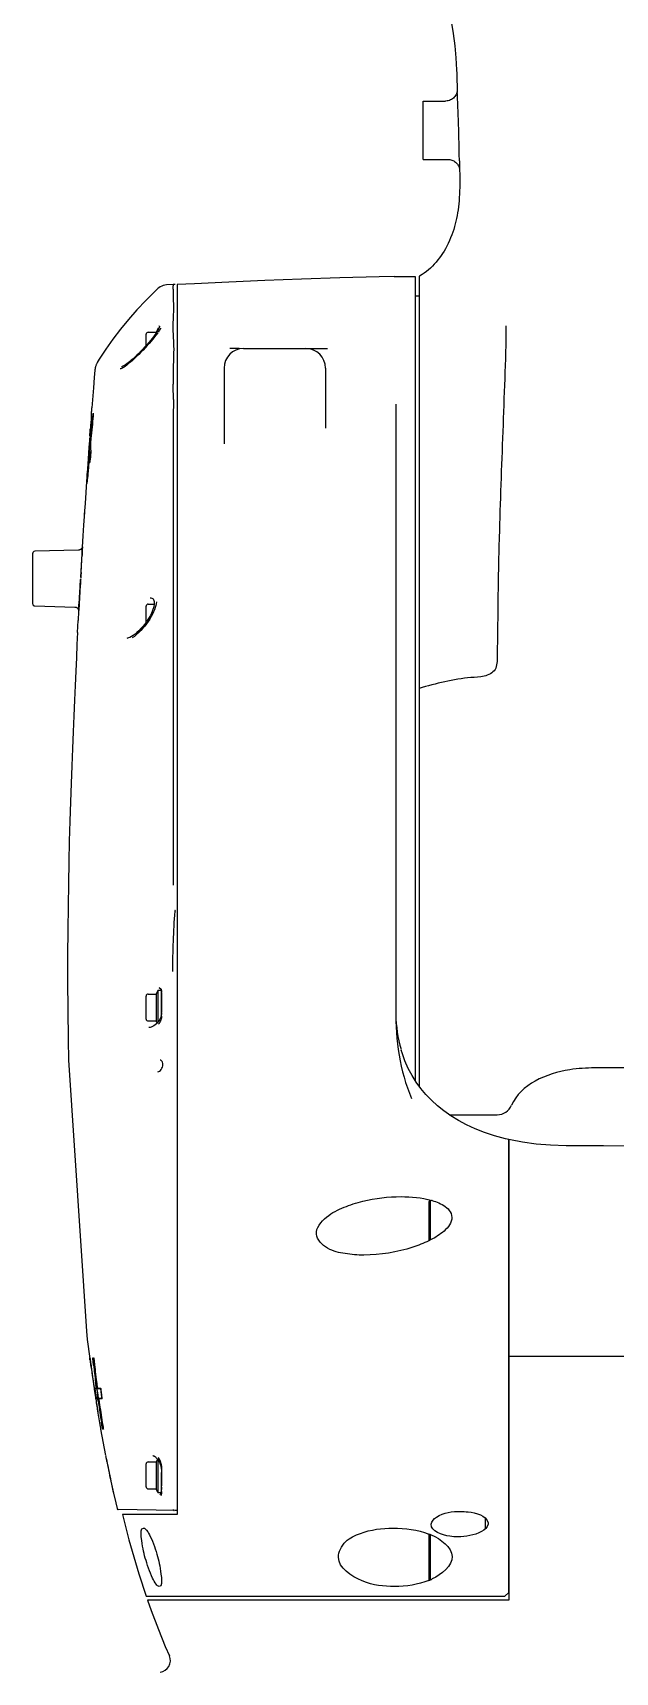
# Model space of a CAD drawing. Header units: millimetres. Extents: x 5828 to 6704, y 123 to 421.
# Drawn here: x 6339.43 to 6346.89, y 234.63 to 255.65 of the extents above; entities that cross this region are included whole.
import ezdxf

# ---------------------------------------------------------------- set-up
doc = ezdxf.new("R2010")
doc.units = ezdxf.units.MM
doc.layers.add('外形图', color=7, linetype='Continuous')

msp = doc.modelspace()

# ---------------------------------------------------------------- linework, layer by layer
at = {"layer": '外形图', "linetype": 'Continuous'}
for p, q in [((6344.8612, 255.1326), (6344.8685, 254.8875)), ((6344.8685, 254.8876), (6344.8684, 254.8891)), ((6344.4288, 254.0277), (6344.4288, 254.7777)), ((6344.4288, 254.7777), (6344.7192, 254.7777)), ((6344.4288, 254.0277), (6344.7499, 254.0277)), ((6344.8968, 253.9331), (6344.8967, 253.9354)), ((6344.8968, 253.933), (6344.8979, 253.8877)), ((6344.8979, 253.8877), (6344.8988, 253.8436)), ((6344.0596, 252.5277), (6344.0599, 252.5277)), ((6344.061, 252.5277), (6344.3288, 252.5277)), ((6344.3288, 252.5277), (6344.3288, 242.2154)), ((6344.3788, 252.5277), (6344.3788, 242.1435)), ((6341.0318, 252.3722), (6340.9959, 252.3384)), ((6341.0451, 252.3835), (6341.0318, 252.3722)), ((6341.1206, 252.4166), (6341.0999, 252.4116)), ((6341.1418, 252.419), (6341.1206, 252.4166)), ((6341.2288, 252.4236), (6341.1418, 252.419)), ((6341.2287, 252.4236), (6341.2287, 252.4206)), ((6341.2287, 252.4206), (6341.2289, 252.4057)), ((6341.2538, 252.4236), (6341.2288, 252.4236)), ((6341.2788, 252.4236), (6341.2788, 236.6527)), ((6344.3288, 252.2777), (6344.3788, 252.2777)), ((6341.0481, 251.8672), (6341.0452, 251.8605)), ((6341.0505, 251.8898), (6341.0507, 251.8895)), ((6341.0509, 251.8895), (6341.0505, 251.8898)), ((6341.0507, 251.8895), (6341.0508, 251.8893)), ((6341.0514, 251.8892), (6341.0509, 251.8895)), ((6341.0515, 251.8892), (6341.0514, 251.8892)), ((6340.8813, 251.6416), (6340.8813, 251.7864)), ((6340.9063, 251.8114), (6341.0115, 251.8114)), ((6340.9762, 251.7549), (6340.9574, 251.7308)), ((6340.9896, 251.7527), (6340.9678, 251.7257)), ((6340.9931, 251.7778), (6340.9762, 251.7549)), ((6341.0098, 251.7789), (6340.9896, 251.7527)), ((6341.0081, 251.7997), (6340.9931, 251.7778)), ((6341.0223, 251.8221), (6341.0081, 251.7997)), ((6341.029, 251.8054), (6341.0098, 251.7789)), ((6341.0252, 251.849), (6341.0115, 251.8114)), ((6341.0115, 251.8114), (6341.0115, 251.805)), ((6341.0288, 251.8327), (6341.0223, 251.8221)), ((6341.0288, 251.8589), (6341.0288, 251.8327)), ((6341.0444, 251.8589), (6341.0288, 251.8589)), ((6341.0312, 251.8365), (6341.0288, 251.8327)), ((6341.0357, 251.8436), (6341.0312, 251.8365)), ((6341.0445, 251.8264), (6341.0356, 251.8144)), ((6341.0412, 251.8527), (6341.0357, 251.8436)), ((6341.0452, 251.8605), (6341.0412, 251.8527)), ((6341.0518, 251.8366), (6341.0445, 251.8264)), ((6341.0581, 251.8465), (6341.0518, 251.8366)), ((6341.0632, 251.8559), (6341.0581, 251.8465)), ((6341.0669, 251.8647), (6341.0632, 251.8559)), ((6342.0712, 251.6027), (6341.9555, 251.6027)), ((6342.1288, 251.6027), (6343.207, 251.6027)), ((6340.2245, 251.3277), (6340.2163, 251.2302)), ((6340.6353, 251.3924), (6340.6157, 251.3777)), ((6340.6341, 251.4068), (6340.6185, 251.3959)), ((6341.8788, 251.3527), (6341.8788, 250.3809)), ((6343.1788, 251.3527), (6343.1788, 250.5803)), ((6340.1931, 250.9456), (6340.185, 250.8416)), ((6344.0788, 250.8917), (6344.0788, 243.1196)), ((6340.173, 250.6662), (6340.1713, 250.6444)), ((6340.1745, 250.6868), (6340.173, 250.6662)), ((6340.176, 250.7062), (6340.1745, 250.6868)), ((6340.1773, 250.7243), (6340.176, 250.7062)), ((6340.1786, 250.7414), (6340.1773, 250.7243)), ((6340.1798, 250.7573), (6340.1786, 250.7414)), ((6340.179, 250.7453), (6340.1799, 250.7575)), ((6340.1808, 250.7723), (6340.1798, 250.7573)), ((6340.1799, 250.7575), (6340.1802, 250.7617)), ((6340.1802, 250.7617), (6340.1812, 250.7766)), ((6340.1812, 250.7766), (6340.1822, 250.7904)), ((6340.1822, 250.7904), (6340.183, 250.8029)), ((6340.1884, 250.6453), (6340.1925, 250.6874)), ((6340.1925, 250.6874), (6340.1976, 250.7385)), ((6340.2009, 250.7739), (6340.1928, 250.6921)), ((6340.2026, 250.7401), (6340.1982, 250.6975)), ((6340.201, 250.7724), (6340.2017, 250.7562)), ((6340.2018, 250.758), (6340.2017, 250.7562)), ((6340.2024, 250.7436), (6340.2027, 250.7401)), ((6340.158, 250.4171), (6340.1556, 250.3873)), ((6340.1559, 250.391), (6340.1581, 250.4177)), ((6340.1592, 250.4319), (6340.158, 250.4171)), ((6340.1581, 250.4177), (6340.1592, 250.431)), ((6340.1587, 250.4803), (6340.1605, 250.5033)), ((6340.1605, 250.4468), (6340.1592, 250.4319)), ((6340.1592, 250.431), (6340.1604, 250.4445)), ((6340.1621, 250.5263), (6340.1604, 250.504)), ((6340.1604, 250.4445), (6340.1615, 250.4579)), ((6340.1605, 250.5033), (6340.1622, 250.526)), ((6340.1617, 250.4616), (6340.1605, 250.4468)), ((6340.1639, 250.5486), (6340.1621, 250.5263)), ((6340.1622, 250.526), (6340.1656, 250.5701)), ((6340.1656, 250.5708), (6340.1639, 250.5486)), ((6340.1652, 250.3981), (6340.1659, 250.4059)), ((6340.1694, 250.4468), (6340.1657, 250.4059)), ((6340.1659, 250.4059), (6340.1689, 250.4387)), ((6340.1691, 250.3981), (6340.1661, 250.3658)), ((6340.1667, 250.3701), (6340.1699, 250.4045)), ((6340.1689, 250.4387), (6340.1726, 250.4795)), ((6340.1737, 250.4473), (6340.1691, 250.3981)), ((6340.1699, 250.4045), (6340.1705, 250.411)), ((6340.1705, 250.411), (6340.1744, 250.4519)), ((6340.1776, 250.4884), (6340.1737, 250.4473)), ((6340.1416, 250.2569), (6340.128, 250.0623)), ((6340.1424, 250.2676), (6340.1416, 250.257)), ((6340.1429, 250.2749), (6340.1424, 250.2676)), ((6340.1434, 250.1499), (6340.147, 250.1921)), ((6340.1502, 250.2306), (6340.1466, 250.189)), ((6340.147, 250.1921), (6340.1507, 250.2346)), ((6340.1512, 250.2023), (6340.1475, 250.1599)), ((6340.1538, 250.2721), (6340.1502, 250.2306)), ((6340.1516, 250.2453), (6340.1535, 250.267)), ((6340.1535, 250.267), (6340.1544, 250.2774)), ((6340.1697, 250.2752), (6340.1538, 250.2721)), ((6340.1543, 250.2881), (6340.1542, 250.299)), ((6340.1556, 250.3873), (6340.1543, 250.3725)), ((6340.1544, 250.2774), (6340.1543, 250.2881)), ((6340.1544, 250.3547), (6340.1546, 250.3661)), ((6340.1544, 250.2774), (6340.1715, 250.2774)), ((6340.1546, 250.3661), (6340.1547, 250.3703)), ((6340.1547, 250.3703), (6340.1548, 250.3777)), ((6340.1548, 250.3777), (6340.1559, 250.391)), ((6340.1548, 250.3777), (6340.1652, 250.3777)), ((6340.1551, 250.245), (6340.1715, 250.245)), ((6340.1558, 250.2221), (6340.1551, 250.245)), ((6340.1636, 250.1848), (6340.161, 250.1581)), ((6340.1635, 250.1806), (6340.1679, 250.2252)), ((6340.1662, 250.2116), (6340.1636, 250.1848)), ((6340.1688, 250.2385), (6340.1662, 250.2116)), ((6340.1667, 250.3701), (6340.1676, 250.348)), ((6340.1679, 250.2252), (6340.1719, 250.2654)), ((6340.1715, 250.2655), (6340.1688, 250.2385)), ((6340.1714, 250.281), (6340.1723, 250.2698)), ((6340.1719, 250.2654), (6340.1723, 250.2698)), ((6340.1231, 249.9894), (6340.1218, 249.971)), ((6340.123, 249.9891), (6340.1218, 249.9721)), ((6340.1278, 250.0574), (6340.123, 249.9891)), ((6340.1244, 250.0079), (6340.1231, 249.9894)), ((6340.1282, 250.0633), (6340.1244, 250.0079)), ((6340.1332, 249.993), (6340.1298, 249.9519)), ((6340.1592, 250.136), (6340.1635, 250.1806)), ((6340.161, 250.1581), (6340.1598, 250.1447)), ((6340.1184, 249.9214), (6340.1173, 249.9046)), ((6340.1195, 249.9382), (6340.1184, 249.9214)), ((6340.1207, 249.9551), (6340.1195, 249.9382)), ((6340.1218, 249.9721), (6340.1207, 249.9551)), ((6340.1226, 249.8621), (6340.1294, 249.9452)), ((6340.1259, 249.9049), (6340.1231, 249.8707)), ((6340.1264, 249.9112), (6340.1259, 249.9049)), ((6340.1298, 249.9519), (6340.1264, 249.9112)), ((6340.0978, 249.616), (6340.0886, 249.4744)), ((6340.0906, 249.5051), (6340.0799, 249.3395)), ((6341.2288, 249.282), (6341.2288, 249.2668)), ((6341.2288, 249.2668), (6341.2288, 249.2253)), ((6341.2288, 249.2253), (6341.2288, 248.9494)), ((6339.4288, 248.3275), (6339.4288, 248.9787)), ((6339.4288, 248.3275), (6339.4288, 248.9771)), ((6340.0154, 249.0185), (6339.4531, 249.0037)), ((6341.2288, 248.9494), (6341.2288, 248.7656)), ((6340.045, 248.6931), (6340.0468, 248.7222)), ((6340.0468, 248.7221), (6340.0452, 248.6959)), ((6340.0468, 248.7222), (6340.0475, 248.7345)), ((6340.0474, 248.7316), (6340.0468, 248.7221)), ((6341.2288, 248.7656), (6341.2288, 248.6851)), ((6340.0371, 248.5672), (6340.0166, 248.2468)), ((6340.0374, 248.5716), (6340.0406, 248.6225)), ((6340.0406, 248.6225), (6340.0414, 248.6355)), ((6340.0414, 248.6355), (6340.041, 248.6276)), ((6340.0414, 248.6355), (6340.0424, 248.65)), ((6340.0423, 248.6497), (6340.0414, 248.6355)), ((6340.0446, 248.6859), (6340.0433, 248.6647)), ((6340.0436, 248.6705), (6340.0446, 248.6859)), ((6340.0452, 248.6959), (6340.0446, 248.6859)), ((6340.0446, 248.6859), (6340.045, 248.6931)), ((6341.2288, 248.6851), (6341.2288, 248.5946)), ((6341.2288, 248.5946), (6341.2288, 248.5776)), ((6341.2288, 248.5776), (6341.2288, 248.5714)), ((6341.2288, 248.5714), (6341.2288, 248.462)), ((6339.4531, 248.3021), (6339.9674, 248.2887)), ((6340.0166, 248.2461), (6340.0205, 248.3091)), ((6340.0205, 248.3091), (6340.0228, 248.3451)), ((6340.0228, 248.3451), (6340.0253, 248.384)), ((6340.8813, 248.0948), (6340.8813, 248.3002)), ((6340.9063, 248.3252), (6340.9842, 248.3252)), ((6341.0122, 248.3536), (6341.01, 248.3317)), ((6341.2288, 248.462), (6341.2288, 248.3653)), ((6341.2288, 248.3653), (6341.2288, 248.2789)), ((6340.0024, 247.9636), (6340.0099, 248.1163)), ((6340.016, 248.2366), (6340.0099, 248.1163)), ((6340.0159, 248.2349), (6340.0159, 248.2346)), ((6340.0166, 248.2468), (6340.016, 248.2364)), ((6340.0161, 248.2389), (6340.0166, 248.2461)), ((6340.8845, 248.0992), (6340.8634, 248.0704)), ((6340.9071, 248.1046), (6340.8855, 248.0744)), ((6341.2288, 248.2789), (6341.2288, 248.2531)), ((6341.2288, 248.2531), (6341.2288, 248.2356)), ((6341.2288, 248.2356), (6341.2288, 248.1458)), ((6341.2288, 248.1458), (6341.2288, 248.0706)), ((6340.0024, 247.9636), (6339.9947, 247.8073)), ((6340.6935, 247.9087), (6340.6738, 247.8985)), ((6340.8855, 248.0744), (6340.8626, 248.0446)), ((6341.2288, 248.0706), (6341.2288, 248.0531)), ((6341.2288, 248.0531), (6341.2288, 248.029)), ((6341.2288, 248.029), (6341.2288, 247.8368)), ((6341.2288, 247.8368), (6341.2288, 247.812)), ((6341.2288, 247.812), (6341.2288, 247.7913)), ((6341.2288, 247.7913), (6341.2288, 247.7785)), ((6341.2288, 247.7785), (6341.2288, 247.7648)), ((6341.2288, 247.7648), (6341.2288, 247.7397)), ((6341.2288, 247.7397), (6341.2288, 247.6616)), ((6341.2288, 247.6616), (6341.2288, 245.6651)), ((6341.2288, 245.6651), (6341.2288, 245.6377)), ((6341.2288, 245.6377), (6341.2288, 245.5456)), ((6341.2288, 245.5456), (6341.2288, 244.7221)), ((6340.8813, 243.0052), (6340.8813, 243.3002)), ((6340.9063, 243.3252), (6341.0115, 243.3252)), ((6341.0252, 243.3628), (6341.0115, 243.3252)), ((6341.0115, 243.3252), (6341.0115, 242.9802)), ((6341.0751, 243.3727), (6341.0288, 243.3727)), ((6341.0288, 243.3727), (6341.0288, 242.96)), ((6341.0547, 243.403), (6341.0462, 243.4033)), ((6341.0462, 243.4033), (6341.0547, 243.4028)), ((6341.0788, 243.3076), (6341.0788, 243.3894)), ((6341.0788, 243.3169), (6341.0788, 243.3467)), ((6341.0788, 243.0803), (6341.0788, 243.3425)), ((6341.0788, 243.3376), (6341.0788, 243.092)), ((6341.0723, 243.0396), (6341.0678, 243.0248)), ((6341.0788, 243.0312), (6341.0788, 243.117)), ((6341.0788, 243.0579), (6341.0788, 243.112)), ((6340.9063, 242.9802), (6341.0115, 242.9802)), ((6340.9797, 242.9192), (6340.9631, 242.9099)), ((6340.9964, 242.931), (6340.9797, 242.9192)), ((6341.0131, 242.9448), (6340.9964, 242.931)), ((6341.0214, 242.9529), (6341.0115, 242.9802)), ((6341.0295, 242.9607), (6341.0131, 242.9448)), ((6341.0369, 242.9687), (6341.0295, 242.9607)), ((6341.043, 242.9761), (6341.037, 242.9687)), ((6341.0496, 242.9858), (6341.043, 242.9761)), ((6341.0678, 243.0248), (6341.0624, 243.0108)), ((6341.0781, 243.0311), (6341.0771, 243.0239)), ((6344.1482, 242.6122), (6344.1504, 242.6048)), ((6344.1605, 242.5718), (6344.1504, 242.6048)), ((6353.9288, 242.3777), (6346.6288, 242.3777)), ((6344.7645, 241.7777), (6345.3799, 241.7777)), ((6345.5288, 241.4593), (6345.5288, 235.5527)), ((6345.5288, 240.7643), (6345.5288, 241.4593)), ((6345.5288, 235.6527), (6345.5288, 240.7643)), ((6344.5038, 240.6627), (6344.5188, 240.6777)), ((6344.5038, 240.6627), (6344.5038, 240.1612)), ((6344.5188, 240.6777), (6344.5188, 240.1687)), ((6340.1588, 238.6525), (6340.158, 238.6597)), ((6340.1597, 238.6471), (6340.159, 238.653)), ((6340.1611, 238.6347), (6340.1597, 238.6471)), ((6340.1609, 238.6597), (6340.1614, 238.6597)), ((6340.1614, 238.6597), (6340.1623, 238.653)), ((6340.1622, 238.653), (6340.1629, 238.6471)), ((6340.1623, 238.653), (6340.163, 238.6471)), ((6340.1959, 238.6597), (6340.207, 238.6597)), ((6340.1967, 238.6529), (6340.1959, 238.6597)), ((6340.2009, 238.6168), (6340.1967, 238.6529)), ((6340.1973, 238.653), (6340.2087, 238.653)), ((6340.2022, 238.6103), (6340.1973, 238.653)), ((6340.207, 238.6597), (6340.2085, 238.6597)), ((6340.2086, 238.6597), (6340.2134, 238.6168)), ((6340.2087, 238.653), (6340.2135, 238.6103)), ((6360.3527, 238.6777), (6345.5288, 238.6777)), ((6340.1703, 238.563), (6340.1697, 238.567)), ((6340.2059, 238.5738), (6340.2009, 238.6168)), ((6340.2073, 238.5676), (6340.2022, 238.6103)), ((6340.2134, 238.6168), (6340.2183, 238.5738)), ((6340.2144, 238.2713), (6340.2154, 238.2645)), ((6340.2154, 238.2645), (6340.2161, 238.2598)), ((6340.2161, 238.2598), (6340.2169, 238.2543)), ((6340.2213, 238.2723), (6340.2407, 238.2723)), ((6340.2213, 238.2723), (6340.2257, 238.2415)), ((6340.2226, 238.2655), (6340.2985, 238.2655)), ((6340.2237, 238.2588), (6340.2228, 238.2655)), ((6340.2397, 238.3089), (6340.234, 238.3523)), ((6340.244, 238.2722), (6340.2382, 238.3154)), ((6340.2447, 238.2708), (6340.2397, 238.3089)), ((6340.2568, 238.2689), (6340.244, 238.2722)), ((6340.2454, 238.2655), (6340.2447, 238.2708)), ((6340.2479, 238.2652), (6340.2498, 238.2513)), ((6340.2498, 238.2513), (6340.2518, 238.2375)), ((6340.25, 238.3154), (6340.2556, 238.2722)), ((6340.2518, 238.2375), (6340.2558, 238.2097)), ((6340.255, 238.2722), (6340.2559, 238.2655)), ((6340.2556, 238.2722), (6340.2985, 238.2722)), ((6340.2558, 238.2097), (6340.2599, 238.1819)), ((6340.2993, 238.2656), (6340.2985, 238.2723)), ((6340.3043, 238.226), (6340.2993, 238.2656)), ((6340.3083, 238.1952), (6340.3043, 238.226)), ((6340.3055, 238.21), (6340.3073, 238.1961)), ((6340.2317, 238.1552), (6340.2358, 238.1283)), ((6340.2321, 238.1528), (6340.2341, 238.1395)), ((6340.2341, 238.1395), (6340.2349, 238.1346)), ((6340.2349, 238.1346), (6340.2359, 238.1283)), ((6340.2404, 238.1405), (6340.2414, 238.1337)), ((6340.2425, 238.1405), (6340.2407, 238.1405)), ((6340.263, 238.1337), (6340.2414, 238.1337)), ((6340.3146, 238.1405), (6340.2425, 238.1405)), ((6340.2619, 238.1684), (6340.2578, 238.1962)), ((6340.2599, 238.1819), (6340.2654, 238.1442)), ((6340.2639, 238.1544), (6340.2619, 238.1684)), ((6340.2637, 238.1332), (6340.2627, 238.1405)), ((6340.2739, 238.1365), (6340.2631, 238.1337)), ((6340.2641, 238.1262), (6340.2631, 238.1337)), ((6340.2647, 238.1263), (6340.2637, 238.1332)), ((6340.266, 238.1405), (6340.2639, 238.1544)), ((6340.2692, 238.0907), (6340.2641, 238.1262)), ((6340.2729, 238.1405), (6340.2738, 238.1336)), ((6340.2738, 238.1336), (6340.2746, 238.1278)), ((6340.3163, 238.1336), (6340.2743, 238.1337)), ((6340.2744, 238.1337), (6340.2752, 238.1279)), ((6340.2746, 238.1278), (6340.2789, 238.0977)), ((6340.2752, 238.1279), (6340.2804, 238.0905)), ((6340.2789, 238.0977), (6340.285, 238.0549)), ((6340.3103, 238.1798), (6340.3083, 238.1952)), ((6340.3123, 238.1644), (6340.3103, 238.1798)), ((6340.3164, 238.1336), (6340.3123, 238.1644)), ((6340.3146, 237.7963), (6340.3077, 237.8395)), ((6340.3152, 237.7893), (6340.3083, 237.8324)), ((6340.3216, 237.753), (6340.3146, 237.7963)), ((6340.3241, 237.7963), (6340.331, 237.753)), ((6340.2974, 237.753), (6340.2986, 237.7462)), ((6340.2982, 237.7462), (6340.3613, 237.4069)), ((6340.331, 237.753), (6340.3216, 237.753)), ((6340.3233, 237.7462), (6340.3222, 237.7462)), ((6340.3326, 237.7462), (6340.3233, 237.7462)), ((6340.3315, 237.7531), (6340.3326, 237.7462)), ((6340.9671, 237.4066), (6340.9652, 237.4066)), ((6341.0252, 237.3628), (6341.0115, 237.3252)), ((6341.015, 237.3752), (6341.0235, 237.3657)), ((6341.0235, 237.3657), (6341.0319, 237.3551)), ((6341.0288, 237.359), (6341.0288, 236.9327)), ((6340.8813, 237.0052), (6340.8813, 237.3002)), ((6340.9063, 237.3252), (6341.0115, 237.3252)), ((6341.0115, 237.3252), (6341.0115, 236.9802)), ((6341.0319, 237.3551), (6341.0351, 237.3506)), ((6341.045, 237.3342), (6341.051, 237.3218)), ((6341.051, 237.3218), (6341.0561, 237.3094)), ((6341.0561, 237.3094), (6341.0605, 237.2968)), ((6341.0605, 237.2968), (6341.0642, 237.2847)), ((6341.0634, 237.3258), (6341.0653, 237.3198)), ((6341.0653, 237.3198), (6341.0671, 237.3138)), ((6341.0788, 237.2427), (6341.0788, 237.1278)), ((6341.0788, 236.9757), (6341.0788, 237.1901)), ((6341.0788, 237.1875), (6341.0788, 237.1843)), ((6341.0788, 237.1238), (6341.0788, 237.1843)), ((6341.0788, 237.17), (6341.0788, 237.0179)), ((6340.4541, 236.9634), (6340.4625, 236.9269)), ((6340.4541, 236.9634), (6340.456, 236.9552)), ((6340.9063, 236.9802), (6341.0115, 236.9802)), ((6341.0252, 236.9426), (6341.0115, 236.9802)), ((6341.0772, 236.9741), (6341.0752, 236.9587)), ((6341.0785, 236.9903), (6341.0772, 236.9741)), ((6341.0786, 236.939), (6341.0782, 236.9327)), ((6341.0788, 237.0035), (6341.0785, 236.9903)), ((6341.0788, 236.9451), (6341.0786, 236.939)), ((6341.0788, 236.9843), (6341.0788, 237.0636)), ((6341.0788, 236.9394), (6341.0788, 237.0487)), ((6340.4616, 236.9301), (6340.4623, 236.9269)), ((6340.4623, 236.9269), (6340.4915, 236.8001)), ((6340.4623, 236.9269), (6340.4637, 236.9205)), ((6340.4915, 236.8001), (6340.5086, 236.7277)), ((6341.0288, 236.9327), (6341.0697, 236.9327)), ((6341.0552, 236.9018), (6341.0561, 236.9019)), ((6341.0561, 236.9019), (6341.0565, 236.902)), ((6341.0606, 236.9089), (6341.0592, 236.9065)), ((6341.0661, 236.9213), (6341.0645, 236.9171)), ((6341.0695, 236.9321), (6341.0661, 236.9213)), ((6341.2538, 236.7034), (6340.523, 236.7162)), ((6340.5238, 236.7162), (6340.523, 236.7162)), ((6341.2788, 236.6527), (6340.5768, 236.6527)), ((6341.2788, 236.703), (6341.2538, 236.7034)), ((6345.2288, 236.4694), (6345.2288, 236.6027)), ((6344.5038, 236.4011), (6344.5038, 235.8064)), ((6344.5188, 236.3952), (6344.5188, 235.8124)), ((6340.881, 235.6027), (6342.911, 235.6027)), ((6345.5288, 235.5527), (6340.8983, 235.5527)), ((6342.911, 235.6027), (6345.4788, 235.6027)), ((6345.4788, 235.6027), (6345.5288, 235.6527))]:
    msp.add_line(p, q, dxfattribs=at)
at = {"layer": '外形图'}
msp.add_line((6339.8859, 242.4784), (6340.1148, 239.0007), dxfattribs=at)
at = {"layer": '外形图', "linetype": 'Continuous'}
for points in [[(6344.6142, 256.4027), (6344.6632, 256.2706), (6344.7131, 256.1143), (6344.755, 255.9572), (6344.7893, 255.7996), (6344.8164, 255.6422), (6344.8368, 255.4859), (6344.851, 255.3313), (6344.8596, 255.178), (6344.8612, 255.1322)], [(6344.8294, 254.8259), (6344.8192, 254.8159), (6344.8079, 254.8067)], [(6344.8678, 254.9111), (6344.8677, 254.9103), (6344.8672, 254.9057), (6344.8661, 254.8991), (6344.8643, 254.8908), (6344.8616, 254.8813), (6344.8578, 254.8707), (6344.8526, 254.8592), (6344.8461, 254.8478), (6344.8384, 254.8367), (6344.8294, 254.8259)], [(6344.8079, 254.8067), (6344.7955, 254.7986), (6344.7822, 254.7915), (6344.7678, 254.7858), (6344.7527, 254.7815), (6344.7368, 254.7787), (6344.7192, 254.7777)], [(6344.7499, 254.0277), (6344.7563, 254.0275), (6344.7708, 254.0262), (6344.7848, 254.0235), (6344.7983, 254.0197), (6344.811, 254.0146), (6344.823, 254.0086), (6344.8342, 254.0017), (6344.8446, 253.9939), (6344.8541, 253.9855), (6344.8626, 253.9766), (6344.8701, 253.9672), (6344.8767, 253.9576), (6344.8823, 253.948), (6344.8869, 253.9384), (6344.8906, 253.9292), (6344.8933, 253.9209)], [(6344.8988, 253.8436), (6344.8995, 253.7995), (6344.8997, 253.7554), (6344.8996, 253.7114), (6344.899, 253.6678), (6344.8978, 253.6246), (6344.8961, 253.582), (6344.8937, 253.5402), (6344.8908, 253.4994), (6344.8872, 253.4596), (6344.8829, 253.4205), (6344.878, 253.3824), (6344.8724, 253.3452), (6344.8661, 253.3086), (6344.859, 253.2727), (6344.8512, 253.2373), (6344.8425, 253.2021), (6344.8329, 253.1668), (6344.8223, 253.1315), (6344.8106, 253.096), (6344.7976, 253.0599), (6344.7833, 253.0235), (6344.768, 252.9876), (6344.7516, 252.952), (6344.7341, 252.9169), (6344.7162, 252.8835), (6344.6983, 252.8527), (6344.6801, 252.8235), (6344.661, 252.7948), (6344.6406, 252.7665), (6344.6194, 252.739), (6344.597, 252.7121), (6344.5735, 252.6857), (6344.5491, 252.6604), (6344.5241, 252.6363), (6344.4988, 252.6138), (6344.4731, 252.5927), (6344.4458, 252.5719), (6344.4165, 252.5515), (6344.3857, 252.5318), (6344.3788, 252.5277)], [(6344.8933, 253.9209), (6344.8953, 253.9136), (6344.8966, 253.9074), (6344.8974, 253.9025), (6344.8976, 253.9014)], [(6344.0608, 252.5277), (6343.8663, 252.5228), (6343.3624, 252.5087), (6342.8738, 252.4927), (6342.4006, 252.475), (6341.9426, 252.4555), (6341.5, 252.4345), (6341.2788, 252.4232)], [(6340.9959, 252.3384), (6340.8761, 252.2206), (6340.7619, 252.1003), (6340.6534, 251.9775), (6340.5508, 251.8524), (6340.4545, 251.7254), (6340.3645, 251.5965), (6340.2809, 251.466), (6340.2551, 251.4231)], [(6341.0999, 252.4116), (6341.0803, 252.4042), (6341.0619, 252.3948), (6341.0451, 252.3835)], [(6341.0471, 251.8896), (6341.0477, 251.8896), (6341.0493, 251.8895), (6341.0509, 251.8893), (6341.0515, 251.8892)], [(6341.0515, 251.8865), (6341.0518, 251.8843), (6341.0517, 251.8814), (6341.0512, 251.8777), (6341.05, 251.8729), (6341.0481, 251.8672)], [(6341.0508, 251.8893), (6341.0512, 251.8882), (6341.0515, 251.8865)], [(6340.9574, 251.7308), (6340.9367, 251.7054), (6340.9145, 251.6791), (6340.8907, 251.652)], [(6340.9678, 251.7257), (6340.9446, 251.698), (6340.92, 251.6698), (6340.8945, 251.6413)], [(6340.8907, 251.652), (6340.8653, 251.624), (6340.8387, 251.5954), (6340.8122, 251.5679), (6340.7862, 251.5416), (6340.7607, 251.5166), (6340.7363, 251.4934), (6340.7131, 251.4721), (6340.691, 251.4527), (6340.6705, 251.4352), (6340.6515, 251.42), (6340.6341, 251.4068)], [(6340.8945, 251.6413), (6340.8683, 251.6128), (6340.8414, 251.5843), (6340.8141, 251.5562), (6340.7866, 251.5286), (6340.7591, 251.5017), (6340.7322, 251.4761), (6340.7059, 251.452), (6340.6805, 251.4296), (6340.6568, 251.4096), (6340.6353, 251.3924)], [(6340.2551, 251.4231), (6340.2536, 251.4205), (6340.2493, 251.4127), (6340.2454, 251.405), (6340.2419, 251.3972), (6340.2387, 251.3894), (6340.2359, 251.3817), (6340.2334, 251.3741), (6340.2313, 251.3666), (6340.2295, 251.3593), (6340.228, 251.3522), (6340.2268, 251.3456), (6340.2259, 251.3396), (6340.2252, 251.3343), (6340.2247, 251.3297), (6340.2245, 251.3278)], [(6340.6157, 251.3777), (6340.5979, 251.3655), (6340.5819, 251.3556), (6340.5679, 251.3483), (6340.5569, 251.3437), (6340.5495, 251.3416)], [(6340.6185, 251.3959), (6340.6047, 251.3871), (6340.5927, 251.3803), (6340.5827, 251.3755), (6340.575, 251.3725), (6340.5694, 251.371), (6340.5662, 251.3706)], [(6340.2163, 251.2302), (6340.2055, 251.0993), (6340.1931, 250.9456)], [(6340.1167, 249.8971), (6340.1074, 249.7594), (6340.0978, 249.616)], [(6340.0799, 249.3395), (6340.0713, 249.2028), (6340.0621, 249.0547)], [(6340.0633, 249.0597), (6340.0633, 249.0598), (6340.0633, 249.0599), (6340.0633, 249.0598), (6340.0632, 249.0595), (6340.0631, 249.0589), (6340.0629, 249.0577), (6340.0624, 249.0558), (6340.0617, 249.0533), (6340.0607, 249.0502), (6340.0591, 249.0466), (6340.0569, 249.0425), (6340.0541, 249.0384), (6340.0508, 249.0345), (6340.047, 249.0307), (6340.0426, 249.0273), (6340.0377, 249.0244), (6340.0324, 249.0219), (6340.0267, 249.0201), (6340.0207, 249.0189), (6340.0154, 249.0185)], [(6340.9849, 248.3328), (6340.9834, 248.3162), (6340.9802, 248.2978), (6340.9751, 248.2776), (6340.9682, 248.2559), (6340.9593, 248.2326), (6340.9483, 248.2079), (6340.9355, 248.1821), (6340.9205, 248.1552), (6340.9034, 248.1275), (6340.8845, 248.0992)], [(6341.01, 248.3317), (6341.0053, 248.3076), (6340.9981, 248.2818), (6340.9884, 248.2543), (6340.9762, 248.2254), (6340.9617, 248.1956), (6340.9453, 248.1653), (6340.927, 248.1349), (6340.9071, 248.1046)], [(6340.9321, 248.4073), (6340.9406, 248.4066), (6340.9529, 248.4035), (6340.9625, 248.3984), (6340.9701, 248.3917), (6340.976, 248.3832), (6340.9804, 248.3731), (6340.9834, 248.3615)], [(6340.9834, 248.3615), (6340.9849, 248.348), (6340.9849, 248.3328)], [(6339.9674, 248.2887), (6339.969, 248.2886), (6339.9747, 248.2879), (6339.9798, 248.2868), (6339.9844, 248.2852), (6339.9886, 248.2833), (6339.9923, 248.2812), (6339.9956, 248.279), (6339.9986, 248.2766), (6340.0012, 248.2742), (6340.0035, 248.2718), (6340.0055, 248.2694)], [(6340.0055, 248.2694), (6340.0073, 248.267), (6340.0089, 248.2645), (6340.0102, 248.2621)], [(6340.0102, 248.2621), (6340.0114, 248.2598), (6340.0124, 248.2575), (6340.0132, 248.2552)], [(6340.0132, 248.2552), (6340.014, 248.253), (6340.0146, 248.2508), (6340.0151, 248.2485), (6340.0155, 248.2463)], [(6340.0155, 248.2463), (6340.0158, 248.244), (6340.016, 248.2416), (6340.0161, 248.2391), (6340.016, 248.2373), (6340.016, 248.237)], [(6340.0155, 248.2457), (6340.0157, 248.2451), (6340.016, 248.2365)], [(6340.6738, 247.8985), (6340.6562, 247.8915), (6340.641, 247.8876), (6340.6345, 247.8868)], [(6340.8634, 248.0704), (6340.8398, 248.0407), (6340.8144, 248.0115), (6340.7887, 247.9848), (6340.7634, 247.9608), (6340.7384, 247.9397), (6340.7149, 247.9223), (6340.6935, 247.9087)], [(6340.8626, 248.0446), (6340.8383, 248.0155), (6340.8128, 247.9872), (6340.786, 247.96), (6340.7584, 247.9346), (6340.7305, 247.9116), (6340.7025, 247.8916)], [(6339.9947, 247.8073), (6339.9868, 247.6425), (6339.9786, 247.4677), (6339.97, 247.2836), (6339.9614, 247.0923), (6339.9528, 246.894), (6339.9441, 246.6878), (6339.9355, 246.4745), (6339.9271, 246.2542), (6339.9189, 246.026), (6339.911, 245.7893), (6339.9035, 245.5434), (6339.8965, 245.2877), (6339.8901, 245.0212), (6339.8844, 244.7431), (6339.8797, 244.4521), (6339.8762, 244.1461), (6339.8741, 243.8248), (6339.8738, 243.4856), (6339.8758, 243.1223), (6339.8806, 242.7411), (6339.8859, 242.4784)], [(6341.2488, 244.3933), (6341.2482, 244.3917), (6341.2479, 244.3908), (6341.2476, 244.3899), (6341.2473, 244.3889), (6341.247, 244.3879), (6341.2467, 244.3869)], [(6341.2529, 244.3979), (6341.2523, 244.3977), (6341.2516, 244.3974), (6341.2509, 244.3969), (6341.2504, 244.3962), (6341.25, 244.3955), (6341.2496, 244.3948), (6341.2492, 244.3941), (6341.2488, 244.3933)], [(6341.2529, 244.3978), (6341.2527, 244.396), (6341.2525, 244.3943), (6341.2524, 244.3925), (6341.2524, 244.3907), (6341.2524, 244.3889), (6341.2526, 244.3871)], [(6341.0529, 243.4029), (6341.0535, 243.4028), (6341.054, 243.4027), (6341.0545, 243.4026), (6341.055, 243.4024), (6341.0555, 243.4023), (6341.056, 243.402), (6341.0566, 243.4018), (6341.0571, 243.4015), (6341.0577, 243.4012), (6341.0583, 243.4008), (6341.059, 243.4004), (6341.0596, 243.3999), (6341.0603, 243.3994), (6341.0609, 243.3988), (6341.0616, 243.3982), (6341.0623, 243.3975), (6341.063, 243.3967), (6341.0637, 243.3959), (6341.0644, 243.3951), (6341.0651, 243.3942), (6341.0659, 243.3932), (6341.0666, 243.3922), (6341.0672, 243.3912), (6341.0679, 243.39)], [(6341.0679, 243.39), (6341.0686, 243.3889), (6341.0693, 243.3877), (6341.0699, 243.3864), (6341.0706, 243.3851), (6341.0712, 243.3838), (6341.0718, 243.3824), (6341.0724, 243.381), (6341.0729, 243.3795), (6341.0735, 243.378), (6341.074, 243.3765), (6341.0745, 243.375), (6341.0749, 243.3734), (6341.0754, 243.3718), (6341.0758, 243.3701)], [(6341.0758, 243.3701), (6341.0762, 243.3685), (6341.0766, 243.3668), (6341.0769, 243.3651), (6341.0773, 243.3633), (6341.0775, 243.3616), (6341.0778, 243.3598), (6341.078, 243.358), (6341.0783, 243.3561)], [(6341.0783, 243.3561), (6341.0784, 243.3543), (6341.0786, 243.3524), (6341.0787, 243.3505), (6341.0787, 243.3486), (6341.0788, 243.3467)], [(6341.0775, 243.0651), (6341.0755, 243.0532), (6341.0723, 243.0396)], [(6341.0788, 243.0826), (6341.0785, 243.0754), (6341.0775, 243.0651)], [(6341.0788, 243.0412), (6341.0788, 243.0401), (6341.0787, 243.038), (6341.0786, 243.0357), (6341.0784, 243.0334), (6341.0781, 243.0311)], [(6340.9631, 242.9099), (6340.9468, 242.9029), (6340.931, 242.8984), (6340.9152, 242.8965)], [(6341.0474, 242.9516), (6341.0459, 242.9495), (6341.0443, 242.9475), (6341.0427, 242.9455), (6341.0411, 242.9436), (6341.0395, 242.9417), (6341.0378, 242.9399), (6341.0375, 242.9396)], [(6341.0687, 242.9932), (6341.0679, 242.9908), (6341.067, 242.9884), (6341.066, 242.9861), (6341.065, 242.9837), (6341.064, 242.9813), (6341.0629, 242.9789), (6341.0618, 242.9765), (6341.0607, 242.9742), (6341.0595, 242.9718), (6341.0583, 242.9695), (6341.0571, 242.9672), (6341.0558, 242.9649), (6341.0545, 242.9626), (6341.0531, 242.9603), (6341.0518, 242.9581), (6341.0503, 242.9559), (6341.0489, 242.9537), (6341.0474, 242.9516)], [(6341.0624, 243.0108), (6341.0563, 242.9977), (6341.0496, 242.9858)], [(6341.0751, 243.0144), (6341.0745, 243.012), (6341.0739, 243.0097), (6341.0733, 243.0073), (6341.0726, 243.0049), (6341.0719, 243.0026), (6341.0712, 243.0002), (6341.0704, 242.9979), (6341.0696, 242.9955), (6341.0687, 242.9932)], [(6341.0771, 243.0239), (6341.0767, 243.0216), (6341.0762, 243.0192), (6341.0757, 243.0168), (6341.0751, 243.0144)], [(6345.5288, 241.4595), (6345.4845, 241.4699), (6345.3469, 241.5072), (6345.2175, 241.55), (6345.0974, 241.5971), (6344.9861, 241.6483), (6344.8819, 241.7039), (6344.7851, 241.7633), (6344.6958, 241.8259), (6344.6125, 241.8925), (6344.5358, 241.9626), (6344.4656, 242.0358), (6344.4007, 242.1134), (6344.3417, 242.1946), (6344.2888, 242.2795), (6344.2406, 242.3705), (6344.1975, 242.4684), (6344.1605, 242.5718)], [(6350.1413, 241.3777), (6349.2137, 241.3774), (6348.2607, 241.3771), (6347.5121, 241.3761), (6347.0236, 241.3761), (6346.7426, 241.3774), (6346.505, 241.3775), (6346.2629, 241.379), (6346.0621, 241.3864), (6345.8784, 241.4016), (6345.7048, 241.4252), (6345.5507, 241.4546), (6345.5288, 241.4595)], [(6340.1148, 239.0007), (6340.1268, 238.8939), (6340.1585, 238.652)], [(6340.9687, 237.4064), (6340.9698, 237.4062), (6340.9723, 237.4056), (6340.9754, 237.4045), (6340.9792, 237.4029)], [(6340.9792, 237.4029), (6340.9836, 237.4006), (6340.9885, 237.3976), (6340.9938, 237.394), (6340.9996, 237.3895), (6341.0005, 237.3888)], [(6341.0006, 237.3888), (6341.0066, 237.3835), (6341.015, 237.3752)], [(6341.0357, 237.3819), (6341.037, 237.3802), (6341.0385, 237.3781), (6341.0399, 237.376), (6341.0413, 237.3738), (6341.0427, 237.3716), (6341.0441, 237.3693), (6341.0455, 237.3669)], [(6341.0455, 237.3669), (6341.0469, 237.3644), (6341.0482, 237.3619), (6341.0495, 237.3594), (6341.0508, 237.3568), (6341.0521, 237.3541), (6341.0533, 237.3515), (6341.0546, 237.3487), (6341.0558, 237.346), (6341.0569, 237.3432), (6341.0581, 237.3404), (6341.0592, 237.3375)], [(6341.0351, 237.3506), (6341.0385, 237.3455), (6341.045, 237.3342)], [(6341.0592, 237.3375), (6341.0603, 237.3346), (6341.0613, 237.3317), (6341.0624, 237.3288), (6341.0634, 237.3258)], [(6341.0642, 237.2847), (6341.0672, 237.2738), (6341.0695, 237.2639), (6341.0715, 237.2543)], [(6341.0671, 237.3138), (6341.068, 237.3108), (6341.0688, 237.3077), (6341.0696, 237.3047), (6341.0704, 237.3017), (6341.0711, 237.2986)], [(6341.0711, 237.2986), (6341.0718, 237.2956), (6341.0725, 237.2926), (6341.0731, 237.2896), (6341.0738, 237.2866), (6341.0743, 237.2836), (6341.0749, 237.2806), (6341.0754, 237.2777), (6341.0759, 237.2748), (6341.0763, 237.2719), (6341.0767, 237.269), (6341.0771, 237.2662), (6341.0774, 237.2634)], [(6341.0715, 237.2543), (6341.0732, 237.2452), (6341.0746, 237.2366), (6341.0758, 237.2285), (6341.0767, 237.2207), (6341.0774, 237.2134)], [(6341.0774, 237.2634), (6341.0777, 237.2606), (6341.078, 237.2579), (6341.0782, 237.2552), (6341.0784, 237.2525), (6341.0786, 237.2499), (6341.0787, 237.2474), (6341.0788, 237.2449), (6341.0788, 237.2426)], [(6341.0774, 237.2134), (6341.078, 237.2064), (6341.0784, 237.1998)], [(6341.0784, 237.1998), (6341.0786, 237.1935), (6341.0788, 237.1875)], [(6341.0752, 236.9587), (6341.0726, 236.9446), (6341.0695, 236.9321)], [(6341.0592, 236.9065), (6341.0578, 236.9046), (6341.0558, 236.9023), (6341.0549, 236.9016), (6341.0552, 236.9018)], [(6341.0644, 236.9169), (6341.0636, 236.915), (6341.0606, 236.9089)], [(6341.0782, 236.9327), (6341.078, 236.9304), (6341.0775, 236.9262), (6341.0769, 236.9221), (6341.0763, 236.918), (6341.0756, 236.9141), (6341.0748, 236.9102), (6341.0739, 236.9065), (6341.073, 236.9028), (6341.072, 236.8993), (6341.071, 236.896)], [(6340.5086, 236.7277), (6340.5087, 236.7273), (6340.5099, 236.7242), (6340.5118, 236.7215), (6340.5142, 236.7192), (6340.5169, 236.7176), (6340.5199, 236.7166), (6340.523, 236.7162)], [(6340.5767, 236.6527), (6340.6605, 236.3279), (6340.7871, 235.8914), (6340.8811, 235.6027)], [(6341.2231, 236.7163), (6341.2236, 236.7155), (6341.2241, 236.7146), (6341.2248, 236.7137), (6341.2254, 236.7129), (6341.2261, 236.712), (6341.2269, 236.7112), (6341.2277, 236.7104), (6341.2286, 236.7096), (6341.2295, 236.7088), (6341.2305, 236.7081), (6341.2315, 236.7074), (6341.2325, 236.7067), (6341.2336, 236.7061), (6341.2347, 236.7056), (6341.2359, 236.7051), (6341.2373, 236.7046), (6341.2389, 236.7042), (6341.2405, 236.7038)], [(6340.8983, 235.5527), (6340.9458, 235.4185), (6341.0373, 235.1762), (6341.1267, 234.9579), (6341.1786, 234.8388)]]:
    msp.add_lwpolyline(points, dxfattribs=at)
for centre, radius, start, end in [((6324.6062, 253.8207), 20.2889, 1.51231, 1.65201), ((6357.5094, 254.2387), 12.6164, 181.0409, 181.18329), ((6353.0808, 254.1512), 8.187, 181.21159, 181.51208), ((6339.4099, 252.3866), 1.8191, 0.03334, 0.60114), ((6339.2163, 252.3867), 2.0127, 359.33507, 0.02776), ((6341.0448, 251.8236), 0.066, 87.9983, 92.01101), ((6340.9063, 251.7864), 0.025, 90, 180), ((6341.0393, 251.8439), 0.015, 134.44366, 160), ((6342.1288, 251.3527), 0.25, 90, 180), ((6342.9288, 251.3527), 0.25, 0, 90), ((6352.0811, 251.3442), 10.8551, 180.53862, 181.0414), ((6327.0658, 250.8907), 14.1644, 0.64365, 1.03624), ((6332.2931, 250.9658), 8.9366, 359.90504, 0.53868), ((6337.4413, 250.994), 2.7484, 356.23901, 356.42942), ((6338.9278, 250.9015), 1.259, 356.42014, 356.75319), ((6380.9988, 246.6858), 41.0022, 174.39264, 174.737), ((6378.497, 246.9222), 38.489, 174.44896, 174.69695), ((6381.9029, 246.4731), 41.9178, 174.16034, 174.55338), ((6378.8713, 246.7783), 38.8711, 174.21325, 174.52304), ((6334.792, 251.1678), 5.4033, 356.12758, 356.2431), ((6340.9804, 250.7951), 0.7796, 182.86089, 183.78406), ((6340.1226, 250.7334), 0.0802, 3.29399, 4.35649), ((6345.7351, 250.4505), 5.5699, 179.65763, 180.002), ((6342.0252, 250.452), 1.86, 180.05353, 180.73831), ((6342.5502, 250.4715), 2.385, 179.16634, 179.70506), ((6389.1367, 246.0148), 49.1676, 175.12991, 175.42168), ((6387.4503, 246.0209), 47.4834, 174.95708, 175.25927), ((6343.0591, 250.3145), 2.9049, 179.20789, 179.87327), ((6342.9328, 250.3149), 2.7787, 179.87508, 180.32806), ((6342.6226, 250.3088), 2.4683, 182.01268, 182.79673), ((6342.5474, 250.3052), 2.3931, 182.79801, 183.32612), ((6342.8737, 250.4679), 2.7088, 182.53805, 183.24443), ((6342.4135, 250.4419), 2.2478, 183.24526, 184.10299), ((6385.7648, 246.2881), 45.7845, 175.16145, 175.42068), ((6383.4561, 246.3664), 43.4744, 174.99409, 175.21488), ((6339.4538, 248.9787), 0.025, 91.5, 180), ((6318.9698, 250.0287), 21.1174, 356.47852, 357.06833), ((6320.7966, 249.9355), 19.2883, 356.66162, 357.05911), ((6339.8402, 249.0614), 0.2241, 359.31245, 359.81427), ((6339.4538, 248.3271), 0.025, 180, 268.5), ((6340.9063, 248.3002), 0.025, 90, 180), ((6351.3211, 243.645), 10.1017, 175.78848, 180.16463), ((6340.9063, 243.3002), 0.025, 90, 180), ((6341.0393, 243.3577), 0.015, 134.44366, 160), ((6340.7946, 243.0842), 0.2842, 351.01954, 357.45), ((6340.8223, 243.0827), 0.2565, 357.50609, 359.98514), ((6340.9063, 243.0052), 0.025, 180, 270), ((6345.5753, 243.0386), 1.4895, 194.3338, 196.40132), ((6345.3799, 241.9777), 0.2, 270, 337.36248), ((6344.2916, 239.8226), 0.8918, 73.50389, 74.01065), ((6345.9045, 239.3215), 5.7843, 186.81971, 186.99489), ((6360.7885, 241.2764), 20.7925, 187.26473, 187.77259), ((6360.6513, 241.2573), 20.6539, 187.26043, 188.31277), ((6344.6432, 239.1667), 4.5135, 186.99419, 187.20874), ((6343.6974, 239.0471), 3.5602, 187.20855, 187.46869), ((6342.945, 238.9483), 2.8014, 187.46617, 187.82297), ((6342.3228, 238.8627), 2.1733, 187.92405, 188.14996), ((6342.0363, 238.8216), 1.8838, 188.14859, 188.45493), ((6341.8484, 238.7937), 1.6938, 188.45828, 188.58483), ((6360.3225, 241.2131), 20.3223, 187.77337, 188.08362), ((6360.0438, 240.9248), 19.9767, 186.75851, 187.50537), ((6359.7974, 240.8905), 19.7274, 186.76237, 187.39249), ((6359.7333, 240.8359), 19.6462, 186.50456, 187.26262), ((6359.8135, 240.846), 19.7265, 186.61439, 187.37049), ((6359.989, 241.1657), 19.9853, 188.08366, 188.37314), ((6359.6674, 241.1184), 19.6603, 188.37313, 188.66858), ((6359.7808, 241.1313), 19.7743, 188.3658, 188.6632), ((6346.4073, 239.0974), 6.2402, 187.72319, 188.30458), ((6360.263, 241.1083), 20.2413, 188.23037, 188.43118), ((6359.1984, 240.7686), 19.1071, 187.26503, 187.50728), ((6345.2049, 238.9294), 5.0011, 187.70972, 187.94848), ((6347.207, 239.2104), 7.0228, 187.96015, 188.3034), ((6358.6218, 240.553), 18.4655, 187.11614, 187.28963), ((6359.2808, 240.974), 19.2498, 188.29723, 188.46455), ((6359.3139, 241.0643), 19.3027, 188.74896, 188.96968), ((6359.1515, 241.0346), 19.1376, 188.73494, 189.26925), ((6359.0365, 241.0204), 19.0218, 188.96944, 189.28301), ((6358.635, 240.7346), 18.5546, 188.08111, 188.304), ((6358.4662, 240.715), 18.3853, 188.20656, 189.02072), ((6358.1899, 240.669), 18.1047, 188.30209, 188.99129), ((6358.1513, 240.6243), 18.0496, 188.06975, 188.89916), ((6357.9962, 240.6004), 17.8932, 188.1788, 189.01612), ((6345.4553, 238.8637), 5.1911, 187.38835, 188.00771), ((6358.5639, 240.9428), 18.5429, 189.28174, 189.90533), ((6358.4989, 240.928), 18.4764, 189.26886, 189.8947), ((6355.0527, 240.161), 14.9271, 189.14217, 189.30977), ((6356.1633, 240.3023), 16.0358, 188.8615, 189.14726), ((6348.0072, 238.9074), 7.7918, 191.11192, 191.4829), ((6341.0393, 237.3577), 0.015, 157.94837, 160), ((6373.6125, 244.1069), 33.9192, 191.53045, 192.02312), ((6340.9063, 237.3002), 0.025, 90, 180), ((6352.2316, 239.5568), 12.0595, 192.03996, 192.45003), ((6347.5365, 238.523), 7.252, 192.47093, 192.68778), ((6340.9063, 237.0052), 0.025, 180, 270), ((6341.0393, 236.9477), 0.015, 200, 225.55634), ((6344.1809, 235.5317), 0.9274, 67.62391, 69.62399), ((6344.1771, 236.636), 0.8917, 291.49209, 294.51574), ((6341.0416, 234.7777), 0.15, 277.1501, 24.03684)]:
    msp.add_arc(centre, radius, start, end, dxfattribs=at)
for points in [[(6344.872, 254.7972), (6344.8707, 254.8273), (6344.8694, 254.8574), (6344.8685, 254.8875)], [(6341.2304, 252.0824), (6341.2298, 252.0593), (6341.2288, 252.0363), (6341.2277, 252.0132)], [(6341.2277, 252.0132), (6341.2254, 251.9619), (6341.2232, 251.9105), (6341.2239, 251.8591)], [(6341.2239, 251.8591), (6341.2243, 251.8315), (6341.2254, 251.804), (6341.2268, 251.7764)], [(6341.2268, 251.7764), (6341.2282, 251.748), (6341.2298, 251.7196), (6341.2311, 251.6912)], [(6341.2311, 251.6912), (6341.2324, 251.6622), (6341.2335, 251.6332), (6341.2338, 251.6041)], [(6341.2327, 251.5159), (6341.2318, 251.4862), (6341.2306, 251.4564), (6341.2295, 251.4266)], [(6341.2338, 251.6041), (6341.2341, 251.5747), (6341.2335, 251.5453), (6341.2327, 251.5159)], [(6341.2268, 251.3354), (6341.2263, 251.3043), (6341.2263, 251.2732), (6341.2266, 251.2421)], [(6341.2295, 251.4266), (6341.2284, 251.3962), (6341.2274, 251.3658), (6341.2268, 251.3354)], [(6340.1713, 250.6444), (6340.1694, 250.6199), (6340.1675, 250.5954), (6340.1656, 250.5708)], [(6340.0253, 248.384), (6340.0294, 248.4466), (6340.0334, 248.5091), (6340.0374, 248.5716)], [(6340.041, 248.6276), (6340.0397, 248.6075), (6340.0384, 248.5873), (6340.0371, 248.5672)], [(6344.0788, 243.1196), (6344.0788, 242.7364), (6344.1306, 242.3404), (6344.2812, 241.988)], [(6344.0788, 243.1196), (6344.0788, 242.9687), (6344.0948, 242.8161), (6344.1322, 242.6699)], [(6341.0296, 242.3284), (6341.0376, 242.3284), (6341.0539, 242.3342), (6341.0766, 242.3575), (6341.0919, 242.3889), (6341.0982, 242.4218), (6341.0943, 242.4527), (6341.0809, 242.4733), (6341.0673, 242.4784), (6341.0598, 242.4784)], [(6344.1473, 240.7277), (6344.2782, 240.7277), (6344.4113, 240.716), (6344.5372, 240.68)], [(6345.2625, 236.5277), (6345.2564, 236.4858), (6345.2155, 236.453), (6345.1784, 236.4326)], [(6344.0446, 236.4777), (6344.1998, 236.4777), (6344.3583, 236.4551), (6344.5038, 236.4011)], [(6345.1784, 236.4326), (6345.0869, 236.3824), (6344.977, 236.3653), (6344.8726, 236.3652)], [(6344.5038, 235.8063), (6344.3654, 235.7518), (6344.2133, 235.7277), (6344.0646, 235.7277)]]:
    msp.add_open_spline(points, degree=3, dxfattribs=at)
for points, knots in [([(6344.8867, 254.4056), (6344.8857, 254.442), (6344.8816, 254.5726), (6344.876, 254.7031), (6344.872, 254.7972)], [0, 0, 0, 0, 0.2790022, 1, 1, 1, 1]), ([(6344.8951, 254.0095), (6344.8946, 254.0336), (6344.8927, 254.1492), (6344.8905, 254.2647), (6344.8881, 254.3561)], [0, 0, 0, 0, 0.2088186, 1, 1, 1, 1]), ([(6341.2284, 252.3324), (6341.2282, 252.3165), (6341.2274, 252.2332), (6341.232, 252.1498), (6341.2304, 252.0824)], [0, 0, 0, 0, 0.1909317, 1, 1, 1, 1]), ([(6341.2289, 252.3633), (6341.2288, 252.3584), (6341.2287, 252.3481), (6341.2285, 252.3379), (6341.2284, 252.3324)], [0, 0, 0, 0, 0.4744099, 1, 1, 1, 1]), ([(6345.4911, 251.8958), (6345.4925, 251.6694), (6345.4755, 251.2169), (6345.4511, 250.5387), (6345.426, 249.8606), (6345.4073, 249.2957), (6345.3958, 248.8438), (6345.3899, 248.5045), (6345.3848, 248.1662), (6345.3858, 247.8803), (6345.3759, 247.66), (6345.3827, 247.4723), (6345.2081, 247.3866), (6344.987, 247.3868), (6344.7059, 247.3322), (6344.4862, 247.2791), (6344.3788, 247.2435)], [0, 0, 0, 0, 0.1251659, 0.2502684, 0.375321, 0.5003176, 0.5628094, 0.6253127, 0.6878387, 0.7503959, 0.7816979, 0.8132048, 0.8435415, 0.8748269, 0.9374116, 1, 1, 1, 1]), ([(6340.1848, 250.8302), (6340.1849, 250.832), (6340.1851, 250.8351), (6340.1852, 250.8382), (6340.1852, 250.8395)], [0, 0, 0, 0, 0.6041905, 1, 1, 1, 1]), ([(6340.1852, 250.8395), (6340.1852, 250.8399), (6340.1853, 250.8406), (6340.1853, 250.8413), (6340.1853, 250.8415)], [0, 0, 0, 0, 0.603052, 1, 1, 1, 1]), ([(6341.2297, 250.951), (6341.2295, 250.8231), (6341.227, 250.2667), (6341.2288, 249.7104), (6341.2288, 249.282)], [0, 0, 0, 0, 0.2299705, 1, 1, 1, 1]), ([(6340.2009, 250.7739), (6340.201, 250.7712), (6340.2016, 250.7659), (6340.2018, 250.7606), (6340.2018, 250.758)], [0, 0, 0, 0, 0.5005472, 1, 1, 1, 1]), ([(6340.2017, 250.7562), (6340.2017, 250.7534), (6340.2017, 250.7478), (6340.2024, 250.7423), (6340.2026, 250.7395)], [0, 0, 0, 0, 0.4991042, 1, 1, 1, 1]), ([(6340.1452, 250.3066), (6340.1448, 250.3012), (6340.144, 250.2907), (6340.1433, 250.2801), (6340.1429, 250.2749)], [0, 0, 0, 0, 0.5040406, 1, 1, 1, 1]), ([(6340.1476, 250.3386), (6340.1472, 250.3332), (6340.1464, 250.3225), (6340.1456, 250.3118), (6340.1452, 250.3066)], [0, 0, 0, 0, 0.5061178, 1, 1, 1, 1]), ([(6340.1498, 250.3665), (6340.1493, 250.361), (6340.1485, 250.3501), (6340.1477, 250.3392), (6340.1473, 250.3338)], [0, 0, 0, 0, 0.5067717, 1, 1, 1, 1]), ([(6340.1501, 250.3713), (6340.1496, 250.3658), (6340.1488, 250.3549), (6340.148, 250.3439), (6340.1476, 250.3386)], [0, 0, 0, 0, 0.5077, 1, 1, 1, 1]), ([(6340.1289, 250.0755), (6340.1288, 250.0751), (6340.1287, 250.0742), (6340.1287, 250.0733), (6340.1287, 250.0728)], [0, 0, 0, 0, 0.4951321, 1, 1, 1, 1]), ([(6340.0595, 248.9459), (6340.0602, 248.9593), (6340.0619, 248.9969), (6340.064, 249.0345), (6340.0642, 249.0588)], [0, 0, 0, 0, 0.3565753, 1, 1, 1, 1]), ([(6340.0607, 248.9716), (6340.0606, 248.9678), (6340.0602, 248.9602), (6340.0598, 248.9526), (6340.0596, 248.9486)], [0, 0, 0, 0, 0.4891464, 1, 1, 1, 1]), ([(6340.0642, 249.0604), (6340.0642, 249.0565), (6340.0634, 249.0268), (6340.062, 248.9972), (6340.0607, 248.9716)], [0, 0, 0, 0, 0.1333516, 1, 1, 1, 1]), ([(6340.0475, 248.7345), (6340.0479, 248.7411), (6340.0487, 248.7543), (6340.0495, 248.7675), (6340.0499, 248.7741)], [0, 0, 0, 0, 0.5032303, 1, 1, 1, 1]), ([(6340.0499, 248.7741), (6340.0503, 248.7805), (6340.051, 248.7932), (6340.0518, 248.806), (6340.0522, 248.8123)], [0, 0, 0, 0, 0.5046291, 1, 1, 1, 1]), ([(6346.6288, 242.3777), (6346.5218, 242.3777), (6346.1358, 242.3564), (6345.6763, 242.1688), (6345.5645, 241.9007)], [0, 0, 0, 0, 0.2692848, 1, 1, 1, 1]), ([(6343.67, 239.9777), (6343.59, 239.9777), (6343.4307, 239.9916), (6343.2049, 240.0393), (6342.9946, 240.2497), (6343.1913, 240.4884), (6343.4121, 240.5951), (6343.7339, 240.6996), (6343.9829, 240.7277), (6344.1473, 240.7277)], [0, 0, 0, 0, 0.122185, 0.2419348, 0.3589612, 0.4892094, 0.6202795, 0.7486707, 1, 1, 1, 1]), ([(6344.5448, 240.6778), (6344.6044, 240.6601), (6344.6925, 240.625), (6344.7879, 240.5369), (6344.8136, 240.3953), (6344.6798, 240.258), (6344.5652, 240.1912), (6344.5038, 240.1612)], [0, 0, 0, 0, 0.2368909, 0.3555498, 0.4787874, 0.7395086, 1, 1, 1, 1]), ([(6344.5038, 240.1612), (6344.4378, 240.1289), (6344.1709, 240.025), (6343.8825, 239.9777), (6343.67, 239.9777)], [0, 0, 0, 0, 0.2567148, 1, 1, 1, 1]), ([(6340.2257, 238.2415), (6340.2265, 238.2363), (6340.2279, 238.2261), (6340.2294, 238.2158), (6340.2302, 238.2107)], [0, 0, 0, 0, 0.5, 1, 1, 1, 1]), ([(6340.3678, 237.3756), (6340.3694, 237.3678), (6340.3727, 237.3515), (6340.376, 237.3352), (6340.3778, 237.3268)], [0, 0, 0, 0, 0.4818999, 1, 1, 1, 1]), ([(6340.3714, 237.3562), (6340.3774, 237.3265), (6340.4044, 237.1954), (6340.4315, 237.0644), (6340.4541, 236.9634)], [0, 0, 0, 0, 0.2269966, 1, 1, 1, 1]), ([(6344.8726, 236.3652), (6344.8395, 236.3652), (6344.7219, 236.3701), (6344.5269, 236.4332), (6344.5354, 236.5277)], [0, 0, 0, 0, 0.2588473, 1, 1, 1, 1]), ([(6344.5354, 236.5277), (6344.5388, 236.5649), (6344.6554, 236.6798), (6344.8047, 236.6902), (6344.9103, 236.6902)], [0, 0, 0, 0, 0.2611556, 1, 1, 1, 1]), ([(6344.9103, 236.6902), (6344.9429, 236.6902), (6345.0633, 236.6828), (6345.2388, 236.6447), (6345.2611, 236.552)], [0, 0, 0, 0, 0.2545905, 1, 1, 1, 1]), ([(6345.2611, 236.552), (6345.2616, 236.5501), (6345.2624, 236.5462), (6345.2628, 236.5422), (6345.2629, 236.5402)], [0, 0, 0, 0, 0.5013734, 1, 1, 1, 1]), ([(6345.2629, 236.5402), (6345.2631, 236.5381), (6345.2631, 236.5339), (6345.2628, 236.5298), (6345.2625, 236.5277)], [0, 0, 0, 0, 0.4991266, 1, 1, 1, 1]), ([(6341.0487, 235.7277), (6341.0328, 235.7277), (6340.9978, 235.77), (6340.9358, 235.8833), (6340.8615, 236.1078), (6340.8266, 236.27), (6340.8081, 236.4777), (6340.8473, 236.4777)], [0, 0, 0, 0, 0.0588222, 0.1725509, 0.5126551, 0.8539408, 1, 1, 1, 1]), ([(6340.8473, 236.4777), (6340.8634, 236.4777), (6340.8995, 236.4362), (6340.963, 236.3227), (6341.0372, 236.0982), (6341.0681, 235.9356), (6341.0879, 235.7277), (6341.0487, 235.7277)], [0, 0, 0, 0, 0.0598735, 0.1737439, 0.5132011, 0.8541576, 1, 1, 1, 1]), ([(6344.0646, 235.7277), (6343.9242, 235.7277), (6343.6588, 235.7555), (6343.2659, 236.0218), (6343.4232, 236.3241), (6343.6878, 236.4456), (6343.9031, 236.4777), (6344.0446, 236.4777)], [0, 0, 0, 0, 0.2460111, 0.496358, 0.6263161, 0.7520899, 1, 1, 1, 1]), ([(6344.5339, 236.3893), (6344.6524, 236.3404), (6344.9467, 236.118), (6344.6641, 235.8781), (6344.5471, 235.8247)], [0, 0, 0, 0, 0.4991178, 1, 1, 1, 1])]:
    msp.add_open_spline(points, degree=3, knots=knots, dxfattribs=at)

doc.saveas('drawing.dxf')
